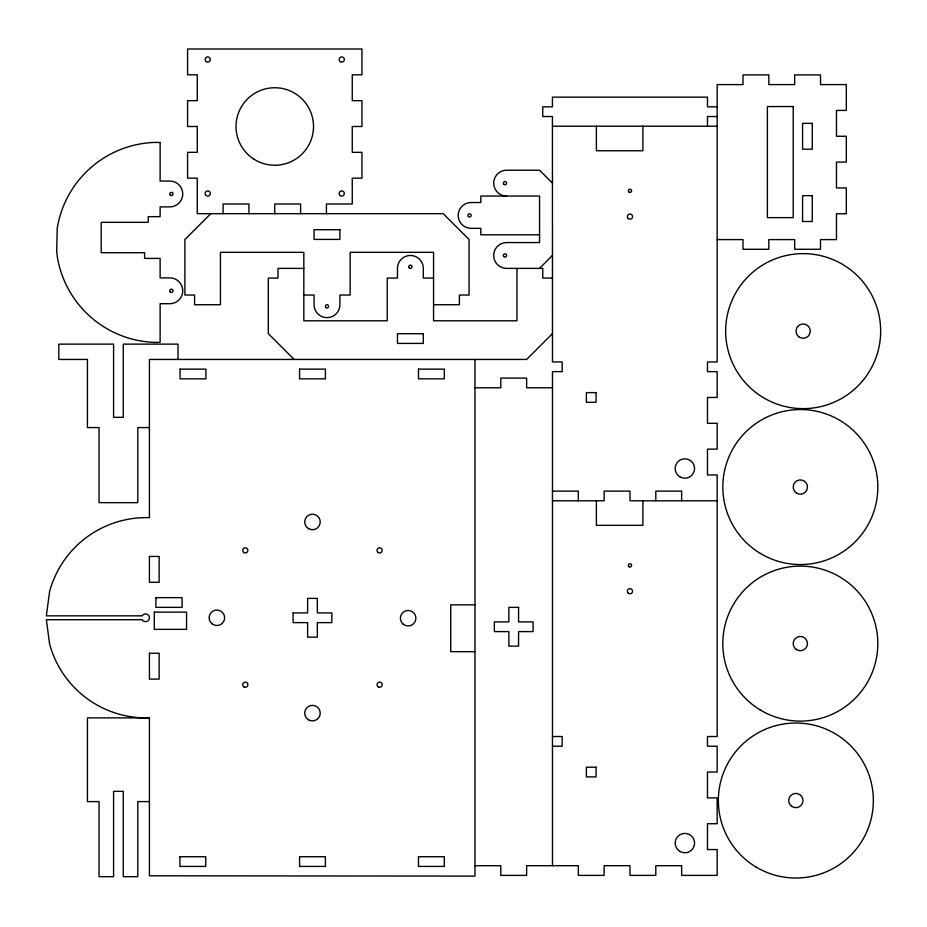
<?xml version="1.0" encoding="UTF-8"?>
<svg xmlns="http://www.w3.org/2000/svg" width="927" height="927" viewBox="0 0 927 927"><rect width="100%" height="100%" fill="white"/><g stroke="black" fill="none" stroke-linecap="round" stroke-linejoin="round"><path stroke-width="1.39" d="M552.469 333.604L526.64 359.444L149.421 359.444L149.421 517.672A100.151 100.151 0 0 0 49.641 591.345L46.35 615.841L142.19 615.841A3.87 3.87 0 0 1 148.042 614.81A3.87 3.87 0 0 1 148.042 620.742A3.87 3.87 0 0 1 142.19 619.711L46.35 619.711L49.641 644.207A100.151 100.151 0 0 0 149.421 717.88L149.421 875.795L474.972 876.108L474.972 359.444M433.558 278.077L423.303 278.077L423.303 268.39A12.92 12.92 0 0 0 410.394 255.47A12.92 12.92 0 0 0 397.474 268.39L397.474 278.077L387.219 278.077L387.219 320.788L303.824 320.788L303.824 252.329L220.429 252.329L220.429 304.728L194.589 304.728L194.589 295.041L184.902 295.041L184.902 239.514L210.742 213.685M552.469 865.702L552.469 371.634L562.168 371.634L562.168 361.947L552.469 361.947L552.434 116.524L542.747 116.524L542.747 106.837L552.434 106.837L552.434 97.15L707.475 97.15L707.475 106.837L717.162 106.837M539.56 268.39L552.469 255.388M717.162 116.524L707.475 116.524L707.475 126.211M552.469 126.211L717.162 126.211M539.56 234.798L480.823 234.798L480.823 228.343L471.101 228.343A12.92 12.92 0 0 1 458.193 215.423A12.92 12.92 0 0 1 471.101 202.515L480.823 202.515L480.823 196.049L539.56 196.049L539.56 242.55L506.617 242.55A12.92 12.92 0 0 0 493.697 255.47A12.92 12.92 0 0 0 506.617 268.39L542.782 268.39L542.782 278.077L552.469 278.077M717.162 239.595L743.002 239.595L743.002 249.282L768.831 249.282L768.831 239.595L794.659 239.595L794.659 249.282L820.499 249.282L820.499 239.595L836.478 239.595L836.478 213.766L846.328 213.766L846.328 187.926L836.478 187.926L836.478 162.098L846.328 162.098L846.328 136.257L836.478 136.257L836.478 110.429L846.328 110.429L846.328 84.589L820.499 84.589L820.499 74.902L794.659 74.902L794.659 84.589L768.831 84.589L768.831 74.902L743.002 74.902L743.002 84.589L717.162 84.589L717.162 361.947L707.475 361.947L707.475 371.634L717.162 371.634L717.162 397.463L707.475 397.463L707.475 423.303L717.162 423.303L717.162 449.132L707.475 449.132L707.475 474.972L717.162 474.972L717.162 736.536L707.475 736.536L707.475 746.223L717.162 746.223L717.162 772.052L707.475 772.052L707.475 797.892L717.162 797.892L717.162 823.721L707.475 823.721L707.475 849.561L717.162 849.561L717.162 875.389L681.646 875.389L681.646 865.702L655.806 865.702L655.806 875.389L629.978 875.389L629.978 865.702L604.137 865.702L604.137 875.389L578.309 875.389L578.309 865.702L526.64 865.702L526.64 875.389L500.812 875.389L500.812 865.702L474.972 865.702M303.824 268.39L277.996 268.39L277.996 278.077L268.309 278.077L268.309 333.604L294.137 359.444M303.824 295.041L314.068 295.041L314.068 304.728A12.92 12.92 0 0 0 326.988 317.648A12.92 12.92 0 0 0 339.908 304.728L339.908 295.041L350.151 295.041L350.151 252.329L433.558 252.329L433.558 320.788L516.953 320.788L516.953 268.39M433.558 304.728L459.386 304.728L459.386 295.041L469.074 295.041L469.074 239.514L443.245 213.685L197.266 213.685L197.266 178.158L187.578 178.158L187.578 152.329L197.266 152.329L197.266 126.489L187.578 126.489L187.578 100.661L197.266 100.661L197.266 74.82L187.578 74.82L187.578 48.992L361.947 48.992L361.947 74.82L352.26 74.82L352.26 100.661L361.947 100.661L361.947 126.489L352.26 126.489L352.26 152.329L361.947 152.329L361.947 178.158L352.26 178.158L352.26 203.986L326.431 203.986L326.431 213.685M474.972 387.776L500.812 387.776L500.812 378.089L526.64 378.089L526.64 387.776L552.469 387.776M149.421 427.579L137.799 427.579L137.799 502.654L99.05 502.654L99.05 427.579L87.428 427.579L87.428 359.444L58.818 359.444L58.818 344.126L113.581 344.126L113.581 417.324L123.268 417.324L123.268 344.126L178.03 344.126L178.03 359.444M552.469 491.113L578.309 491.113L578.309 500.8M552.469 500.8L604.137 500.8L604.137 491.113L629.978 491.113L629.978 500.8L717.162 500.8M474.972 604.856L450.754 604.856L450.754 651.681L474.972 651.681M149.421 717.88L87.428 717.88L87.428 801.6L99.05 801.6L99.05 876.675L113.581 876.675L113.581 791.345L123.268 791.345L123.268 876.675L137.799 876.675L137.799 801.6L149.421 801.6M552.469 736.536L562.168 736.536L562.168 746.223L552.469 746.223M552.469 183.129L539.56 170.22L506.617 170.22A12.92 12.92 0 0 0 493.697 183.129A12.92 12.92 0 0 0 506.617 196.049M681.646 500.8L681.646 491.113L655.806 491.113L655.806 500.8M642.898 126.211L642.898 150.753L596.397 150.753L596.397 126.211M642.898 500.8L642.898 525.342L596.397 525.342L596.397 500.8M300.591 213.685L300.591 203.986L274.763 203.986L274.763 213.685M248.934 213.685L248.934 203.986L223.094 203.986L223.094 213.685M149.421 653.268L149.421 679.109L159.143 679.109L159.143 653.268L149.421 653.268M149.421 556.443L149.421 582.283L159.143 582.283L159.143 556.443L149.421 556.443M154.299 612.121L154.299 629.352L186.559 629.352L186.559 612.121L154.299 612.121M155.887 597.648L155.887 607.359L182.086 607.359L182.086 597.648L155.887 597.648M160.116 142.48L160.116 181.055L169.826 181.055A12.92 12.92 0 0 1 182.746 193.963A12.92 12.92 0 0 1 169.826 206.883L160.116 206.883L160.116 216.651L148.227 216.651L148.227 222.329L101.217 222.329L101.217 252.712L144.612 252.712L144.612 258.401L160.116 258.401L160.116 277.88L169.826 277.88A12.92 12.92 0 0 1 182.746 290.788A12.92 12.92 0 0 1 169.826 303.708L160.116 303.708L160.116 342.306L156.003 342.422A102.202 102.202 0 0 1 57.52 258.065L56.698 251.623L57.207 228.505A102.213 102.213 0 0 1 154.206 142.422L160.116 142.48M179.931 856.71L179.931 866.421L205.759 866.421L205.759 856.71L179.931 856.71M180.093 369.131L180.093 378.842L205.921 378.842L205.921 369.131L180.093 369.131M293.094 612.921L293.094 622.631L307.613 622.631L307.613 637.15L317.335 637.15L317.335 622.631L331.843 622.631L331.843 612.921L317.335 612.921L317.335 598.402L307.613 598.402L307.613 612.921L293.094 612.921M299.56 856.71L299.56 866.421L325.389 866.421L325.389 856.71L299.56 856.71M299.56 369.131L299.56 378.842L325.389 378.842L325.389 369.131L299.56 369.131M418.483 856.71L418.483 866.421L444.311 866.421L444.311 856.71L418.483 856.71M418.483 369.131L418.483 378.842L444.311 378.842L444.311 369.131L418.483 369.131M793.211 106.547L767.382 106.547L767.382 217.636L793.211 217.636L793.211 106.547M812.261 123.349L802.573 123.349L802.573 149.177L812.261 149.177L812.261 123.349M812.261 195.678L802.573 195.678L802.573 221.507L812.261 221.507L812.261 195.678M339.908 229.699L314.068 229.699L314.068 239.409L339.908 239.409L339.908 229.699M423.303 333.708L397.474 333.708L397.474 343.419L423.303 343.419L423.303 333.708M596.073 392.619L586.385 392.619L586.385 402.306L596.073 402.306L596.073 392.619M518.575 607.37L508.865 607.37L508.865 621.89L494.346 621.89L494.346 631.6L508.865 631.6L508.865 646.119L518.575 646.119L518.575 631.6L533.095 631.6L533.095 621.89L518.575 621.89L518.575 607.37M596.073 767.208L586.385 767.208L586.385 776.896L596.073 776.896L596.073 767.208M378.343 686.942A2.584 2.584 0 0 0 382.225 684.705A2.584 2.584 0 0 0 378.343 682.469A2.584 2.584 0 0 0 378.343 686.942M244.01 686.942A2.584 2.584 0 0 0 247.88 684.705A2.584 2.584 0 0 0 244.01 682.469A2.584 2.584 0 0 0 244.01 686.942M211.831 623.651A7.752 7.752 0 0 0 224.496 619.213A7.752 7.752 0 0 0 214.322 610.464A7.752 7.752 0 0 0 211.831 623.651M403.083 624.08A7.752 7.752 0 0 0 415.748 619.653A7.752 7.752 0 0 0 405.574 610.893A7.752 7.752 0 0 0 403.083 624.08M628.251 593.141A2.584 2.584 0 0 0 632.504 591.75A2.584 2.584 0 0 0 629.166 588.761A2.584 2.584 0 0 0 628.251 593.141M629.166 566.779A1.611 1.611 0 0 0 631.588 565.389A1.611 1.611 0 0 0 629.166 563.987A1.611 1.611 0 0 0 629.166 566.779M409.282 267.949A1.611 1.611 0 0 0 411.959 267.138A1.611 1.611 0 0 0 409.919 265.226A1.611 1.611 0 0 0 409.282 267.949M325.887 307.521A1.611 1.611 0 0 0 328.564 306.71A1.611 1.611 0 0 0 326.524 304.798A1.611 1.611 0 0 0 325.887 307.521M628.251 218.552A2.584 2.584 0 0 0 632.504 217.161A2.584 2.584 0 0 0 629.166 214.172A2.584 2.584 0 0 0 628.251 218.552M629.166 192.202A1.611 1.611 0 0 0 631.588 190.8A1.611 1.611 0 0 0 629.166 189.398A1.611 1.611 0 0 0 629.166 192.202M680.024 476.895A9.687 9.687 0 0 0 694.555 468.506A9.687 9.687 0 0 0 680.024 460.116A9.687 9.687 0 0 0 680.024 476.895M760.36 553.442A77.497 77.497 0 0 0 877.823 488.459A77.497 77.497 0 0 0 762.817 419.224A77.497 77.497 0 0 0 760.36 553.442M796.27 492.897A7.126 7.126 0 0 0 807.44 487.637A7.126 7.126 0 0 0 797.301 480.592A7.126 7.126 0 0 0 796.27 492.897M763.188 397.532A77.497 77.497 0 0 0 880.65 332.55A77.497 77.497 0 0 0 765.644 263.314A77.497 77.497 0 0 0 763.188 397.532M799.097 336.988A7.126 7.126 0 0 0 810.268 331.727A7.126 7.126 0 0 0 800.128 324.682A7.126 7.126 0 0 0 799.097 336.988M503.859 256.605A1.611 1.611 0 0 0 506.559 255.887A1.611 1.611 0 0 0 504.589 253.905A1.611 1.611 0 0 0 503.859 256.605M503.859 184.276A1.611 1.611 0 0 0 506.559 183.558A1.611 1.611 0 0 0 504.589 181.576A1.611 1.611 0 0 0 503.859 184.276M468.378 216.57A1.611 1.611 0 0 0 471.078 215.84A1.611 1.611 0 0 0 469.097 213.87A1.611 1.611 0 0 0 468.378 216.57M170.278 195.11A1.611 1.611 0 0 0 172.978 194.392A1.611 1.611 0 0 0 170.997 192.41A1.611 1.611 0 0 0 170.278 195.11M170.278 291.935A1.611 1.611 0 0 0 172.978 291.205A1.611 1.611 0 0 0 170.997 289.236A1.611 1.611 0 0 0 170.278 291.935M340.476 61.727A2.584 2.584 0 0 0 344.357 59.49A2.584 2.584 0 0 0 340.476 57.242A2.584 2.584 0 0 0 340.476 61.727M206.466 61.727A2.584 2.584 0 0 0 210.336 59.49A2.584 2.584 0 0 0 206.466 57.242A2.584 2.584 0 0 0 206.466 61.727M206.095 195.47A2.584 2.584 0 0 0 210.302 193.952A2.584 2.584 0 0 0 206.872 191.066A2.584 2.584 0 0 0 206.095 195.47M340.302 195.632A2.584 2.584 0 0 0 344.346 193.697A2.584 2.584 0 0 0 340.661 191.171A2.584 2.584 0 0 0 340.302 195.632M253.928 159.166A38.749 38.749 0 0 0 313.477 128.204A38.749 38.749 0 0 0 256.895 92.109A38.749 38.749 0 0 0 253.928 159.166M378.239 552.55A2.584 2.584 0 0 0 382.214 550.499A2.584 2.584 0 0 0 378.448 548.077A2.584 2.584 0 0 0 378.239 552.55M244.01 552.608A2.584 2.584 0 0 0 247.88 550.371A2.584 2.584 0 0 0 244.01 548.135A2.584 2.584 0 0 0 244.01 552.608M308.598 719.839A7.752 7.752 0 0 0 320.221 713.13A7.752 7.752 0 0 0 308.598 706.409A7.752 7.752 0 0 0 308.598 719.839M308.598 528.668A7.752 7.752 0 0 0 320.221 521.959A7.752 7.752 0 0 0 308.598 515.25A7.752 7.752 0 0 0 308.598 528.668M680.024 851.484A9.687 9.687 0 0 0 694.555 843.095A9.687 9.687 0 0 0 680.024 834.706A9.687 9.687 0 0 0 680.024 851.484M755.876 866.919A77.497 77.497 0 0 0 873.338 801.936A77.497 77.497 0 0 0 758.332 732.712A77.497 77.497 0 0 0 755.876 866.919M791.774 806.374A7.126 7.126 0 0 0 802.956 801.113A7.126 7.126 0 0 0 792.805 794.068A7.126 7.126 0 0 0 791.774 806.374M760.337 710.001A77.497 77.497 0 0 0 877.799 645.018A77.497 77.497 0 0 0 762.794 575.794A77.497 77.497 0 0 0 760.337 710.001M796.247 649.456A7.126 7.126 0 0 0 807.417 644.207A7.126 7.126 0 0 0 797.278 637.15A7.126 7.126 0 0 0 796.247 649.456"/></g></svg>
